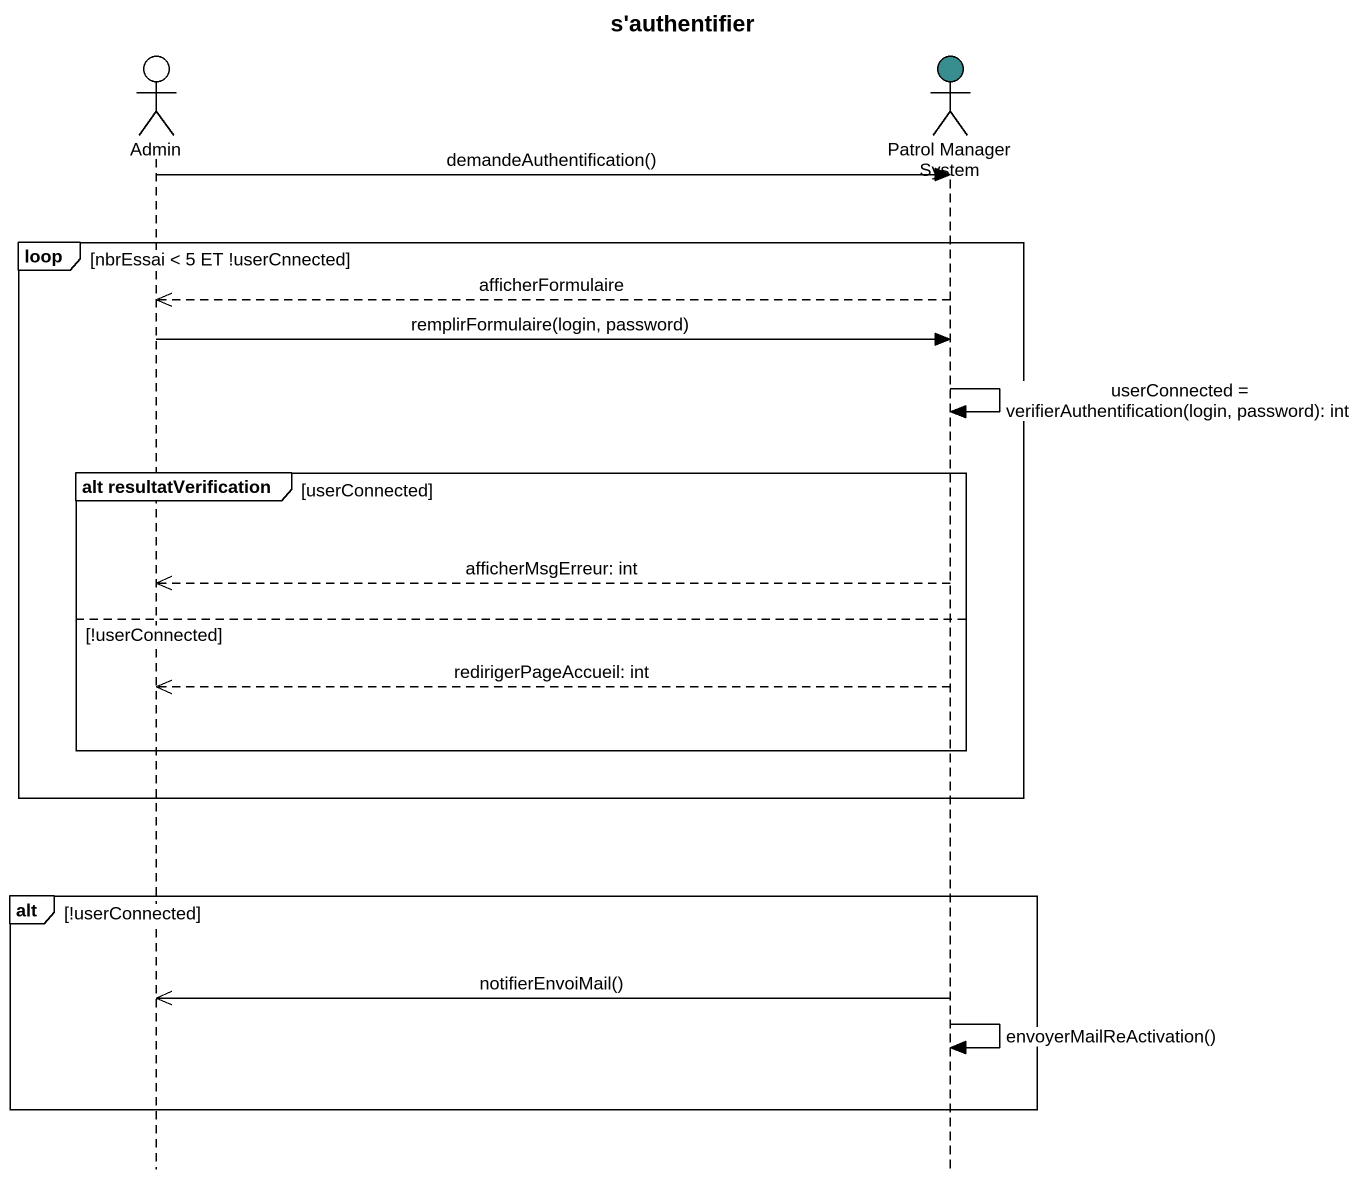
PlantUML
@startuml
title s'authentifier
hide footbox
actor Admin #FFFFFF
actor "Patrol Manager System" as Patrol_Manager_System #388E8E

Admin -> Patrol_Manager_System : demandeAuthentification()
loop nbrEssai < 5 ET !userCnnected
  Patrol_Manager_System -->> Admin : afficherFormulaire
  Admin -> Patrol_Manager_System : remplirFormulaire(login, password)
  Patrol_Manager_System -> Patrol_Manager_System : userConnected = verifierAuthentification(login, password): int
  group alt resultatVerification [userConnected]
    Patrol_Manager_System -->> Admin : afficherMsgErreur: int
  else !userConnected
    Patrol_Manager_System -->> Admin : redirigerPageAccueil: int
  end
end
alt !userConnected
  Patrol_Manager_System ->> Admin : notifierEnvoiMail()
  Patrol_Manager_System -> Patrol_Manager_System : envoyerMailReActivation()
end
@enduml
